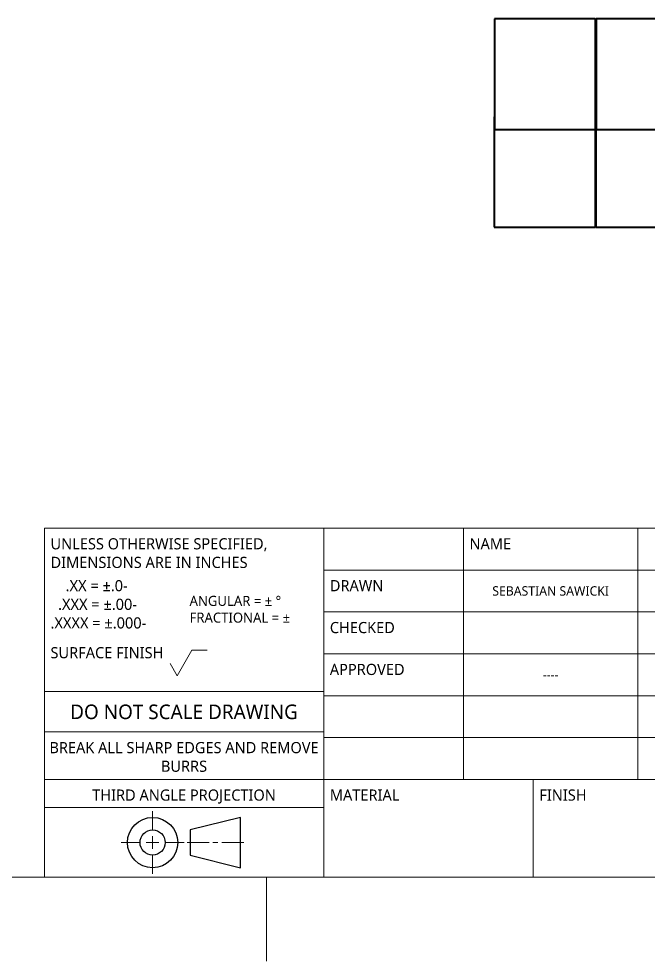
# Model space of a CAD drawing. Header units: inches. Extents: x 0 to 11, y 0 to 8.5.
# Drawn here: x 4.454 to 7.158, y 0.019 to 4.069 of the extents above; entities that cross this region are included whole.
import ezdxf

# ---------------------------------------------------------------- set-up
doc = ezdxf.new("R2010")
doc.units = ezdxf.units.IN
doc.header["$LTSCALE"] = 0.5
doc.header["$MEASUREMENT"] = 0
for name, color, linetype, lineweight in [('BORDER_FRAME', 7, 'Continuous', 15), ('BORDER_ZONES', 7, 'Continuous', 15), ('TITLE_BLOCK', 7, 'Continuous', 15), ('Visible', 7, 'Continuous', 40)]:
    doc.layers.add(name, color=color, linetype=linetype, lineweight=lineweight)
doc.styles.add('Onshape-Standard', font='NotoSans-Regular.ttf')
doc.styles.add('Onshape-Standard-Fields', font='')
doc.styles.get('Onshape-Standard-Fields').set_extended_font_data('Noto Sans')

msp = doc.modelspace()

# ---------------------------------------------------------------- linework, layer by layer
at = {"layer": 'BORDER_FRAME'}
msp.add_line((10.639, 0.38), (0.399, 0.38), dxfattribs=at)
at = {"layer": 'BORDER_ZONES'}
msp.add_line((5.519, 0.38), (5.519, 0.019), dxfattribs=at)
at = {"layer": 'TITLE_BLOCK'}
for p, q in [((4.564, 0.38), (4.564, 1.88)), ((4.564, 1.88), (5.764, 1.88)), ((5.764, 0.38), (5.764, 1.88)), ((5.764, 1.88), (7.564, 1.88)), ((6.364, 0.8), (6.364, 1.88)), ((7.114, 0.8), (7.114, 1.88)), ((5.764, 1.7), (7.564, 1.7)), ((5.764, 1.52), (7.564, 1.52)), ((5.134, 1.246), (5.197, 1.3552)), ((5.197, 1.3552), (5.263, 1.3552)), ((5.764, 1.34), (7.564, 1.34)), ((5.104, 1.298), (5.134, 1.246)), ((4.564, 1.178), (5.764, 1.178)), ((5.764, 1.16), (7.564, 1.16)), ((4.564, 1.004), (5.764, 1.004)), ((5.764, 0.98), (7.564, 0.98)), ((4.564, 0.8), (5.764, 0.8)), ((5.764, 0.8), (7.564, 0.8)), ((6.664, 0.38), (6.664, 0.8)), ((4.564, 0.68), (5.764, 0.68)), ((4.564, 0.38), (5.764, 0.38))]:
    msp.add_line(p, q, dxfattribs=at)
at = {"layer": 'TITLE_BLOCK', "lineweight": 15}
for p, q in [((5.029, 0.5828), (5.029, 0.6638)), ((4.975, 0.5288), (4.894, 0.5288)), ((5.056, 0.5288), (5.002, 0.5288)), ((5.029, 0.5558), (5.029, 0.5018)), ((5.083, 0.5288), (5.164, 0.5288)), ((5.272, 0.5288), (5.1775, 0.5288)), ((5.3098, 0.5288), (5.2882, 0.5288)), ((5.326, 0.5288), (5.4205, 0.5288)), ((5.029, 0.4748), (5.029, 0.3938))]:
    msp.add_line(p, q, dxfattribs=at)
at = {"layer": 'TITLE_BLOCK', "lineweight": 30}
for p, q in [((5.407, 0.6368), (5.191, 0.5828)), ((5.407, 0.4208), (5.407, 0.6368)), ((5.191, 0.5828), (5.191, 0.4748)), ((5.191, 0.4748), (5.407, 0.4208))]:
    msp.add_line(p, q, dxfattribs=at)
for radius in [0.108, 0.054]:
    msp.add_circle((5.029, 0.5288), radius, dxfattribs=at)
at = {"layer": 'Visible'}
for p, q in [((6.9304, 4.069), (6.4973, 4.069)), ((6.4973, 4.069), (6.4973, 3.5939)), ((6.934, 4.0643), (6.9304, 4.069)), ((6.9304, 4.069), (6.9304, 3.5939)), ((7.2621, 4.069), (6.934, 4.069)), ((6.934, 4.069), (6.934, 3.5939)), ((6.4973, 3.6482), (6.497, 3.6482)), ((6.497, 3.6482), (6.497, 3.1731)), ((6.4973, 3.5939), (6.9304, 3.5939)), ((6.9301, 3.5939), (6.9301, 3.1731)), ((6.9304, 3.5939), (6.934, 3.5986)), ((6.9336, 3.5981), (6.9336, 3.1731)), ((6.934, 3.5939), (7.2621, 3.5939)), ((6.497, 3.1731), (6.9301, 3.1731)), ((6.9301, 3.1731), (6.9336, 3.1777)), ((6.9336, 3.1731), (7.2617, 3.1731))]:
    msp.add_line(p, q, dxfattribs=at)

# ---------------------------------------------------------------- texts
at = {"layer": 'TITLE_BLOCK'}
for s, insert, char_height, width, attachment_point, style in [('UNLESS OTHERWISE SPECIFIED, DIMENSIONS ARE IN INCHES', (4.5904, 1.8368), 0.048, 1.176, 1, 'Onshape-Standard'), ('NAME', (6.3904, 1.8368), 0.048, 0.735, 1, 'Onshape-Standard'), ('    .XX = ±.0-^J  .XXX = ±.00-^J.XXXX = ±.000-', (4.5904, 1.6568), 0.048, 0.588, 1, 'Onshape-Standard'), ('DRAWN', (5.7904, 1.6568), 0.048, 0.588, 1, 'Onshape-Standard'), ('SEBASTIAN SAWICKI', (6.739, 1.61), 0.04032, 0.75, 5, 'Onshape-Standard-Fields'), ('^JANGULAR = ± °^JFRACTIONAL = ±', (5.1878, 1.6611), 0.0432, 0.588, 1, 'Onshape-Standard'), ('CHECKED', (5.7904, 1.4768), 0.048, 0.588, 1, 'Onshape-Standard'), ('SURFACE FINISH', (4.5904, 1.3688), 0.048, 0.588, 1, 'Onshape-Standard'), ('APPROVED', (5.7904, 1.2968), 0.048, 0.588, 1, 'Onshape-Standard'), ('----', (6.739, 1.25), 0.04032, 0.75, 5, 'Onshape-Standard-Fields'), ('DO NOT SCALE DRAWING', (5.164, 1.1218), 0.0624, 1.176, 2, 'Onshape-Standard'), ('BREAK ALL SHARP EDGES AND REMOVE BURRS', (5.164, 0.9608), 0.048, 1.176, 2, 'Onshape-Standard'), ('THIRD ANGLE PROJECTION', (5.164, 0.7568), 0.048, 1.176, 2, 'Onshape-Standard'), ('MATERIAL', (5.7904, 0.7568), 0.048, 0.882, 1, 'Onshape-Standard'), ('FINISH', (6.6904, 0.7568), 0.048, 0.882, 1, 'Onshape-Standard')]:
    msp.add_mtext(s, dxfattribs=dict(at, insert=insert, char_height=char_height, width=width, attachment_point=attachment_point, style=style))

doc.saveas('drawing.dxf')
